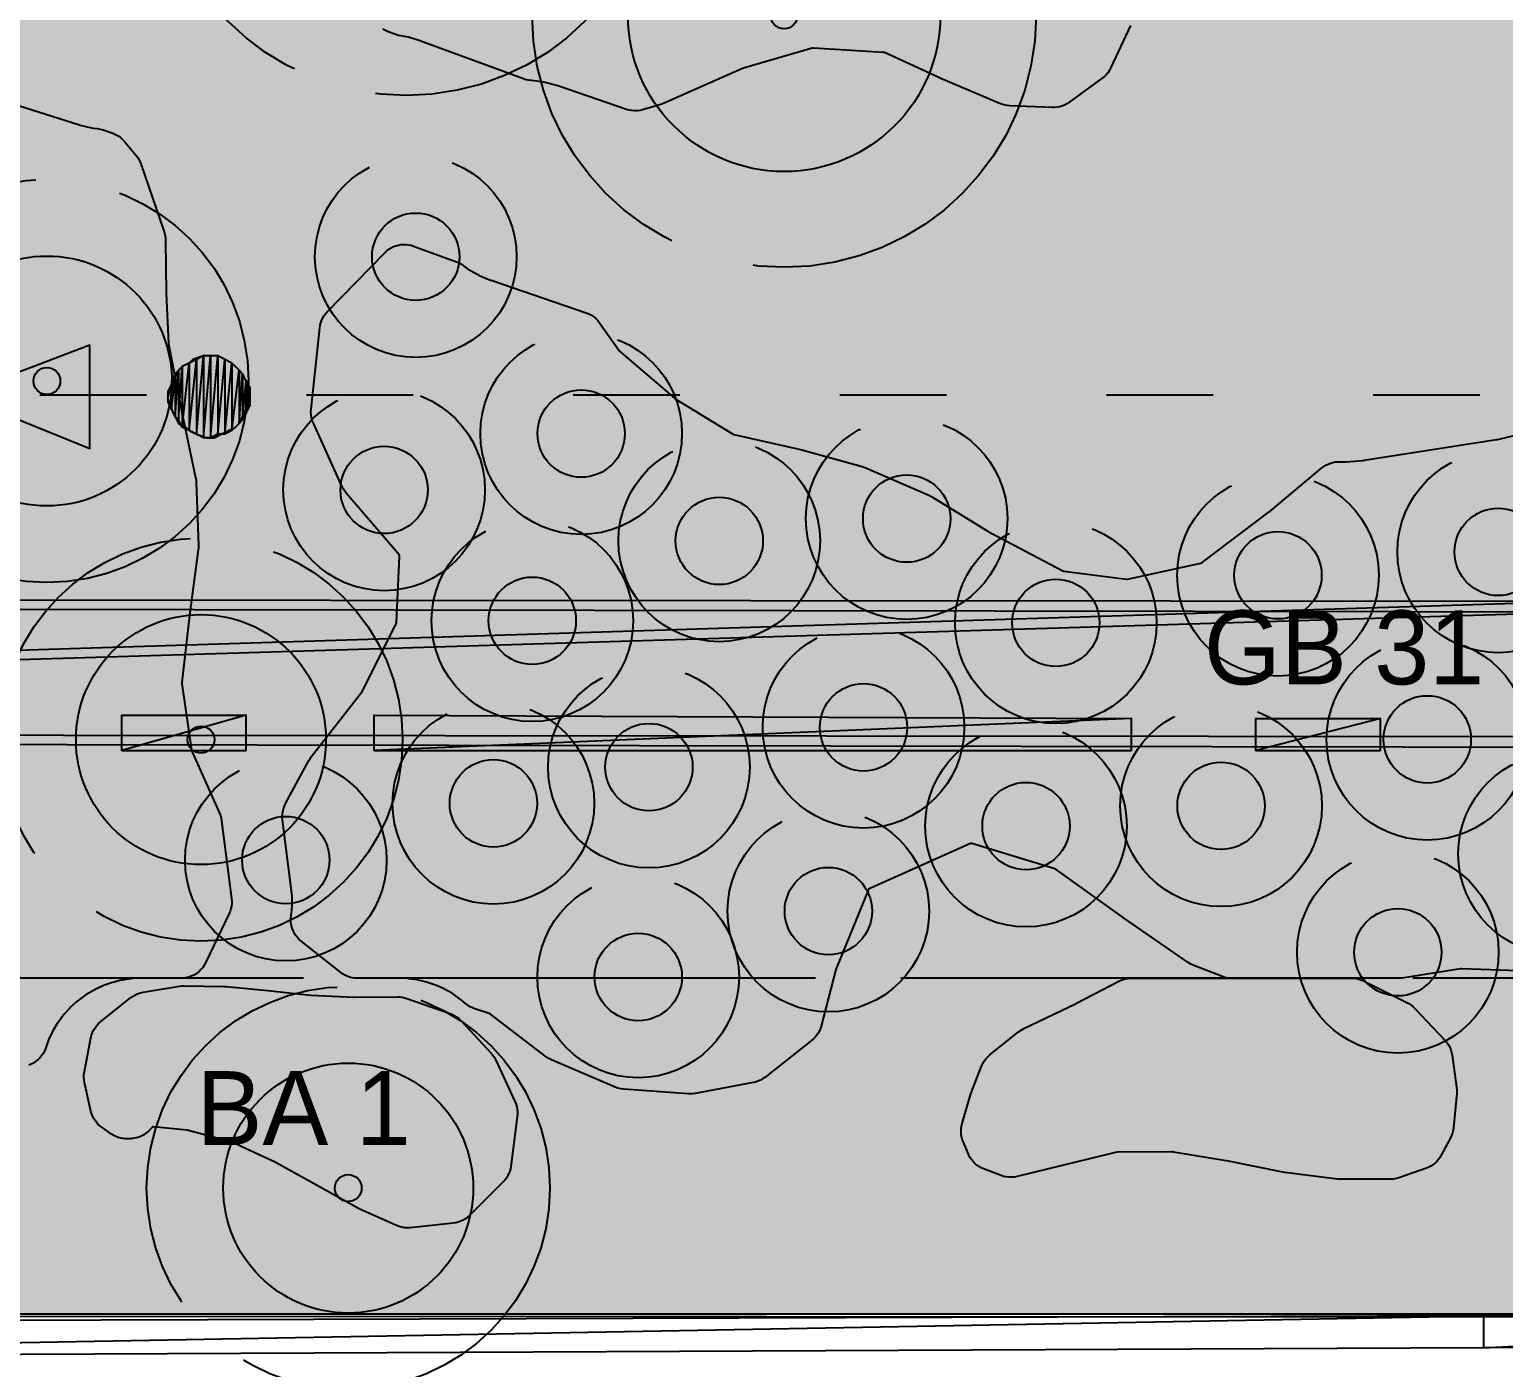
# Model space of a CAD drawing. Header units: metres. Extents: x 1 to 213, y 1 to 147.
# Drawn here: x 79.298 to 83.686, y 42.307 to 46.289 of the extents above; entities that cross this region are included whole.
import ezdxf
from ezdxf.enums import TextEntityAlignment as Align

# ---------------------------------------------------------------- set-up
doc = ezdxf.new("R2010")
doc.units = ezdxf.units.M
doc.linetypes.add('DASHED', pattern=[1.524, 1.27, -0.254])
for name, color, linetype in [('00-BASE-ARQUITECTURA', 8, 'Continuous'), ('PJ-ARBUSTOS', 82, 'Continuous'), ('PJ-COPA-ADULTA', 8, 'DASHED'), ('PJ-CUBRESUELOS', 150, 'Continuous'), ('PJ-ETIQUETAS', 7, 'Continuous'), ('PJ-GRAVILLA', 42, 'Continuous'), ('PJ-LIMITE-JARDIN', 7, 'Continuous'), ('PJ-MASAS', 92, 'Continuous'), ('PJ-MASAS-RELLENO', 92, 'Continuous'), ('PJ-RIEGO-SECTORES', 5, 'Continuous'), ('PJ-VISIBILIDAD', 1, 'DASHED')]:
    doc.layers.add(name, color=color, linetype=linetype)

# ---------------------------------------------------------------- blocks, each defined once
blk = doc.blocks.new('PJ_SC')
for radius in [0.465, 0.04]:
    blk.add_circle((0, 0), radius)
at = {"flags": 1}
for tag, p, height in [('CODIGO', (0.15, 0.15), 0.2), ('ESPECIE', (0.15, -0.1), 0.15), ('ZONA', (0.15, -0.3), 0.15)]:
    blk.add_attdef(tag, p, '', height=height, dxfattribs=at)
blk = doc.blocks.new('PJ_FL')
for radius in [0.372, 0.04]:
    blk.add_circle((0, 0), radius)
at = {"flags": 1}
for tag, p, height in [('CODIGO', (0.15, 0.15), 0.2), ('ESPECIE', (0.15, -0.1), 0.15), ('ZONA', (0.15, -0.3), 0.15)]:
    blk.add_attdef(tag, p, '', height=height, dxfattribs=at)
blk = doc.blocks.new('PJ_GB')
blk.add_circle((0, 0), 0.13)
at = {"flags": 1}
for tag, p, height in [('CODIGO', (0.15, 0.15), 0.2), ('ESPECIE', (0.15, -0.1), 0.15), ('ZONA', (0.15, -0.3), 0.15)]:
    blk.add_attdef(tag, p, '', height=height, dxfattribs=at)
blk = doc.blocks.new('PJ_BA')
for radius in [0.372, 0.04]:
    blk.add_circle((0, 0), radius)
at = {"flags": 1}
for tag, p, height in [('CODIGO', (0.15, 0.15), 0.2), ('ESPECIE', (0.15, -0.1), 0.15), ('ZONA', (0.15, -0.3), 0.15)]:
    blk.add_attdef(tag, p, '', height=height, dxfattribs=at)

msp = doc.modelspace()

# ---------------------------------------------------------------- hatches: boundary and pattern name
at = {"layer": 'PJ-GRAVILLA'}
h = msp.add_hatch(dxfattribs=at)
h.set_pattern_fill('GRAVEL', scale=0.03)
h.paths.add_polyline_path([(77.6993, 54.0632), (78.7135, 54.0191), (78.7135, 53.4899), (79.0663, 53.2253), (90.7961, 53.2253), (91.1489, 53.4899), (91.1489, 54.0191), (92.1631, 54.0632), (94.1034, 54.0632), (95.6468, 53.6663), (97.0579, 52.6962), (98.1163, 51.3291), (101.2913, 42.642), (101.0708, 42.4656), (70.5996, 42.4656), (70.5555, 42.8184), (70.8201, 43.568), (73.8187, 51.3732), (74.6125, 52.4757), (75.4503, 53.1812), (76.3764, 53.7104), (77.6993, 54.0632)])
at = {"layer": 'PJ-MASAS-RELLENO'}
for points in [[(77.2278, 48.426), (77.2286, 48.4338), (77.2301, 48.4414), (77.2324, 48.4488), (77.2354, 48.456), (77.2391, 48.4629), (77.2434, 48.4693), (77.3458, 48.6074), (77.3495, 48.6121), (77.3536, 48.6165), (77.4918, 48.7538), (77.4945, 48.7567), (77.6207, 48.9099), (77.6221, 48.9119), (77.6233, 48.914), (77.7129, 49.1015), (77.7136, 49.103), (77.7141, 49.1047), (77.7749, 49.3199), (77.7758, 49.323), (77.8405, 49.5212), (77.8434, 49.529), (77.8472, 49.5364), (77.8517, 49.5433), (77.9529, 49.6832), (77.9575, 49.689), (77.9626, 49.6943), (77.9682, 49.6992), (77.9742, 49.7035), (77.9806, 49.7072), (78.1447, 49.7932), (78.1515, 49.7963), (78.1585, 49.7988), (78.1657, 49.8007), (78.3982, 49.8484), (78.4008, 49.8489), (78.6492, 49.8916), (78.6544, 49.8929), (78.8446, 49.9526), (78.8461, 49.9531), (78.8475, 49.9537), (78.9453, 50.0018), (78.9476, 50.003), (79.0494, 50.0615), (79.0568, 50.0652), (79.0645, 50.0682), (79.0725, 50.0703), (79.0807, 50.0716), (79.2469, 50.0894), (79.256, 50.0898), (79.265, 50.0892), (79.4519, 50.0667), (79.4598, 50.0654), (79.4675, 50.0632), (79.6507, 50.0025), (79.654, 50.0014), (79.8405, 49.9303), (79.844, 49.9292), (80.008, 49.8833), (80.0164, 49.8804), (80.2055, 49.8039), (80.2071, 49.8034), (80.2087, 49.803), (80.3514, 49.7715), (80.3595, 49.7693), (80.3672, 49.7662), (80.3746, 49.7624), (80.3815, 49.7579), (80.3879, 49.7526), (80.4123, 49.7305), (80.4138, 49.7292), (80.4351, 49.7118), (80.4366, 49.7106), (80.4705, 49.6855), (80.4721, 49.6843), (80.4949, 49.6691), (80.4966, 49.668), (80.5328, 49.6463), (80.5345, 49.6454), (80.5587, 49.6324), (80.5605, 49.6315), (80.5986, 49.6135), (80.6004, 49.6127), (80.6258, 49.6022), (80.6276, 49.6015), (80.6674, 49.5872), (80.6692, 49.5866), (80.6955, 49.5787), (80.6974, 49.5781), (80.7384, 49.5679), (80.7403, 49.5674), (80.7672, 49.5621), (80.7692, 49.5617), (80.8109, 49.5556), (80.8129, 49.5553), (80.8402, 49.5526), (80.8422, 49.5525), (80.8843, 49.5504), (80.8863, 49.5504), (80.9137, 49.5504), (80.9157, 49.5504), (80.9578, 49.5525), (80.9598, 49.5526), (80.9871, 49.5553), (80.9891, 49.5556), (81.0165, 49.5596), (81.0244, 49.5604), (81.0324, 49.5604), (81.0403, 49.5596), (81.0482, 49.558), (81.0558, 49.5556), (81.0631, 49.5525), (81.0701, 49.5487), (81.0912, 49.5357), (81.0977, 49.5313), (81.1038, 49.5262), (81.1093, 49.5205), (81.1143, 49.5143), (81.2424, 49.3366), (81.2472, 49.3291), (81.2511, 49.3212), (81.2541, 49.3128), (81.3012, 49.1559), (81.3023, 49.1528), (81.3696, 48.9818), (81.3705, 48.9798), (81.3716, 48.9779), (81.4859, 48.8105), (81.5994, 48.6472), (81.6032, 48.6413), (81.6064, 48.6351), (81.6493, 48.542), (81.6523, 48.5346), (81.6545, 48.527), (81.656, 48.5191), (81.6566, 48.5111), (81.6565, 48.5032), (81.6461, 48.3467), (81.646, 48.3457), (81.6457, 48.3379), (81.6456, 48.3369), (81.6455, 48.3306), (81.6455, 48.3286), (81.646, 48.313), (81.6461, 48.3111), (81.6466, 48.3052), (81.6468, 48.3033), (81.6488, 48.2878), (81.6491, 48.2859), (81.6501, 48.2801), (81.6505, 48.2782), (81.654, 48.263), (81.6545, 48.2611), (81.6562, 48.255), (81.6565, 48.254), (81.6588, 48.2466), (81.6591, 48.2456), (81.7124, 48.0869), (81.7127, 48.086), (81.7152, 48.079), (81.7156, 48.0781), (81.7178, 48.0725), (81.7185, 48.0707), (81.7245, 48.0571), (81.7253, 48.0554), (81.7278, 48.0504), (81.7287, 48.0487), (81.736, 48.0357), (81.737, 48.0341), (81.7399, 48.0293), (81.741, 48.0278), (81.7495, 48.0155), (81.7505, 48.014), (81.7539, 48.0095), (81.7551, 48.008), (81.7647, 47.9966), (81.7659, 47.9952), (81.77, 47.9907), (81.7707, 47.99), (81.7759, 47.9847), (81.7765, 47.984), (81.9088, 47.8531), (81.9096, 47.8524), (81.9162, 47.8463), (81.917, 47.8455), (81.9224, 47.8407), (81.9241, 47.8393), (81.9381, 47.8282), (81.9399, 47.8269), (81.9459, 47.8227), (81.9468, 47.8221), (81.9542, 47.8172), (81.9552, 47.8166), (82.1488, 47.6961), (82.1507, 47.6949), (82.3224, 47.5813), (82.3289, 47.5765), (82.3349, 47.571), (82.4618, 47.4437), (82.4637, 47.4419), (82.4654, 47.4403), (82.4672, 47.4385), (82.574, 47.3373), (82.5747, 47.3368), (82.5798, 47.3321), (82.5804, 47.3316), (82.5846, 47.3279), (82.5859, 47.3268), (82.5967, 47.3183), (82.5981, 47.3172), (82.6022, 47.3142), (82.6036, 47.3132), (82.6151, 47.3056), (82.6165, 47.3047), (82.6213, 47.3018), (82.6221, 47.3014), (82.628, 47.2979), (82.6281, 47.2979), (82.6346, 47.2938), (82.6406, 47.2892), (82.6462, 47.284), (82.6513, 47.2782), (82.6558, 47.2721), (82.6597, 47.2655), (82.6629, 47.2586), (82.6655, 47.2514), (82.6674, 47.2439), (82.6867, 47.1481), (82.6879, 47.1404), (82.6883, 47.1325), (82.6879, 47.1247), (82.6669, 46.9033), (82.6667, 46.9011), (82.6378, 46.6647), (82.6378, 46.6646), (82.6141, 46.4726), (82.6128, 46.4652), (82.5803, 46.3173), (82.578, 46.3089), (82.5748, 46.3008), (82.5167, 46.1758), (82.5129, 46.1686), (82.5085, 46.1618), (82.5033, 46.1555), (82.4975, 46.1498), (82.4912, 46.1447), (82.3915, 46.0723), (82.3852, 46.0681), (82.3784, 46.0645), (82.3713, 46.0616), (82.364, 46.0594), (82.3565, 46.0579), (82.3489, 46.0571), (82.3413, 46.0571), (82.2165, 46.0622), (82.2093, 46.0628), (82.2022, 46.064), (82.1952, 46.0659), (82.1884, 46.0685), (82.0061, 46.1458), (82.0042, 46.1467), (81.8427, 46.2204), (81.841, 46.221), (81.8392, 46.2212), (81.6322, 46.2339), (81.6299, 46.2339), (81.6277, 46.2334), (81.4232, 46.1743), (81.4181, 46.1724), (81.1873, 46.0701), (81.1772, 46.0664), (81.1228, 46.0506), (81.1149, 46.0487), (81.1068, 46.0476), (81.0986, 46.0474), (81.0905, 46.048), (81.0824, 46.0494), (81.0746, 46.0517), (80.8703, 46.1215), (80.8678, 46.1223), (80.833, 46.1317), (80.8279, 46.1327), (80.7934, 46.1373), (80.7905, 46.1375), (80.783, 46.1384), (80.7755, 46.14), (80.7683, 46.1423), (80.4601, 46.2559), (80.4576, 46.2567), (80.425, 46.2664), (80.4199, 46.2675), (80.4035, 46.2701), (80.3957, 46.2717), (80.3881, 46.2742), (80.3656, 46.2825), (80.3575, 46.2861), (80.3499, 46.2904), (80.3429, 46.2956), (80.3364, 46.3015), (80.2248, 46.4155), (80.2236, 46.4166), (80.2224, 46.4176), (80.0551, 46.5405), (80.0537, 46.5414), (80.0522, 46.5421), (79.8659, 46.6158), (79.8646, 46.6163), (79.677, 46.6831), (79.672, 46.6851), (79.4984, 46.7604), (79.4913, 46.7639), (79.4846, 46.7681), (79.4783, 46.7729), (79.3248, 46.904), (79.3243, 46.9044), (79.1441, 47.0538), (79.1433, 47.0544), (78.9982, 47.1689), (78.9966, 47.17), (78.9948, 47.1704), (78.7524, 47.2155), (78.7504, 47.2158), (78.7484, 47.2152), (78.5565, 47.1487), (78.5533, 47.1474), (78.312, 47.04), (78.3108, 47.0395), (78.1735, 46.9731), (78.1655, 46.9698), (78.1572, 46.9673), (78.1487, 46.9657), (78.1401, 46.9651), (78.1315, 46.9654), (78.0839, 46.9697), (78.0768, 46.9707), (78.0698, 46.9723), (78.063, 46.9745), (78.0564, 46.9773), (78.0521, 46.9793), (78.0473, 46.9813), (78.005, 46.9952), (77.9999, 46.9965), (77.9562, 47.0047), (77.951, 47.0054), (77.9052, 47.0079), (77.9026, 47.008), (77.6396, 47.0053), (77.6319, 47.0056), (77.6243, 47.0067), (77.6168, 47.0084), (77.6146, 47.009), (77.5686, 47.019), (77.5634, 47.0198), (77.5138, 47.0239), (77.5138, 47.0239), (77.5097, 47.0242), (77.5017, 47.0256), (77.4938, 47.0278), (77.4861, 47.0308), (77.4789, 47.0346), (77.4605, 47.0453), (77.4532, 47.0502), (77.4465, 47.0558), (77.4404, 47.0621), (77.4351, 47.069), (77.3073, 47.2545), (77.3035, 47.2606), (77.3002, 47.267), (77.2976, 47.2737), (77.2284, 47.4727), (77.2269, 47.4777), (77.1734, 47.671), (77.173, 47.6724), (77.1328, 47.8288), (77.1313, 47.8361), (77.1305, 47.8436), (77.1304, 47.8511), (77.1309, 47.8586), (77.1322, 47.866), (77.1342, 47.8732), (77.1368, 47.8802), (77.1401, 47.887), (77.144, 47.8934), (77.1485, 47.8994), (77.3177, 48.1058), (77.3188, 48.1073), (77.3178, 48.109), (77.2335, 48.2346), (77.2297, 48.2409), (77.2264, 48.2476), (77.2238, 48.2545), (77.2219, 48.2616), (77.2206, 48.2688), (77.22, 48.2762), (77.22, 48.2836), (77.2278, 48.426)], [(75.6671, 45.5169), (75.6691, 45.5256), (75.6721, 45.534), (75.676, 45.5419), (75.7433, 45.6626), (75.7477, 45.6696), (75.7529, 45.6762), (75.7586, 45.6821), (75.765, 45.6875), (75.7719, 45.6921), (75.7792, 45.6961), (76.0059, 45.8024), (76.0122, 45.805), (76.0186, 45.807), (76.0252, 45.8086), (76.0319, 45.8098), (76.037, 45.8111), (76.0848, 45.8267), (76.0873, 45.8276), (76.4243, 45.9625), (76.435, 45.9659), (76.4442, 45.9682), (76.4517, 45.9696), (76.4593, 45.9704), (76.4669, 45.9704), (76.4745, 45.9697), (76.482, 45.9682), (76.4893, 45.9661), (76.6264, 45.9188), (76.6273, 45.9185), (76.8627, 45.8341), (76.8641, 45.8337), (76.8656, 45.8334), (77.0651, 45.7943), (77.0671, 45.794), (77.069, 45.7943), (77.2655, 45.8354), (77.2674, 45.8359), (77.2691, 45.8367), (77.432, 45.9258), (77.4347, 45.9272), (77.6198, 46.0196), (77.6278, 46.023), (77.636, 46.0256), (77.8074, 46.0688), (77.816, 46.0705), (77.8248, 46.0712), (78.0086, 46.0761), (78.015, 46.0761), (78.0214, 46.0755), (78.2093, 46.0503), (78.2114, 46.0502), (78.2136, 46.0502), (78.41, 46.0659), (78.4115, 46.0661), (78.413, 46.0664), (78.62, 46.1151), (78.6253, 46.1168), (78.7658, 46.1711), (78.7736, 46.1737), (78.7817, 46.1754), (78.7899, 46.1763), (78.7982, 46.1764), (78.8064, 46.1756), (78.8145, 46.174), (79.0475, 46.1142), (79.05, 46.1136), (79.0859, 46.1069), (79.0911, 46.1062), (79.1256, 46.1043), (79.1323, 46.1037), (79.1389, 46.1025), (79.1454, 46.1007), (79.4464, 46.0057), (79.4489, 46.005), (79.4822, 45.9968), (79.4873, 45.9959), (79.4994, 45.9945), (79.5086, 45.993), (79.5175, 45.9904), (79.546, 45.9803), (79.5539, 45.977), (79.5614, 45.9728), (79.5685, 45.9679), (79.5749, 45.9623), (79.5808, 45.956), (79.615, 45.9147), (79.6194, 45.9089), (79.6232, 45.9028), (79.6264, 45.8963), (79.6291, 45.8896), (79.6987, 45.687), (79.7011, 45.6787), (79.7025, 45.6703), (79.7031, 45.6617), (79.7045, 45.5051), (79.7045, 45.5035), (79.7119, 45.3543), (79.7126, 45.3486), (79.7515, 45.1503), (79.7516, 45.1498), (79.7925, 44.9554), (79.7936, 44.9487), (79.7941, 44.9418), (79.8009, 44.754), (79.8009, 44.7472), (79.8003, 44.7405), (79.7743, 44.546), (79.7742, 44.5451), (79.7516, 44.3456), (79.7515, 44.3439), (79.7517, 44.3422), (79.7797, 44.1444), (79.7801, 44.1425), (79.7807, 44.1408), (79.8635, 43.9572), (79.8664, 43.9498), (79.8685, 43.9422), (79.8699, 43.9344), (79.8993, 43.7028), (79.8999, 43.6952), (79.8998, 43.6876), (79.899, 43.68), (79.8974, 43.6726), (79.8951, 43.6653), (79.8922, 43.6583), (79.8221, 43.5112), (79.8182, 43.504), (79.8136, 43.4972), (79.8084, 43.491), (79.8025, 43.4853), (79.796, 43.4802), (79.7891, 43.4759), (79.7818, 43.4722), (79.7741, 43.4693), (79.7662, 43.4673), (79.7581, 43.466), (79.7499, 43.4656), (79.6321, 43.4656), (79.6301, 43.4656), (79.6037, 43.4643), (79.5998, 43.4639), (79.5745, 43.4601), (79.5707, 43.4594), (79.5459, 43.4532), (79.5422, 43.452), (79.5182, 43.4434), (79.5145, 43.4419), (79.4915, 43.431), (79.488, 43.4292), (79.4661, 43.4161), (79.4629, 43.4139), (79.4424, 43.3987), (79.4393, 43.3962), (79.4204, 43.3791), (79.4177, 43.3763), (79.4005, 43.3574), (79.398, 43.3543), (79.3828, 43.3339), (79.3807, 43.3306), (79.3675, 43.3087), (79.3657, 43.3052), (79.3548, 43.2822), (79.3533, 43.2786), (79.3451, 43.2557), (79.3421, 43.2484), (79.3383, 43.2414), (79.3339, 43.2348), (79.3289, 43.2287), (79.3233, 43.2232), (79.3171, 43.2182), (79.3105, 43.2138), (79.3035, 43.2101), (79.2961, 43.2071), (79.2514, 43.1916), (79.244, 43.1893), (79.2363, 43.1879), (79.2285, 43.1872), (79.2207, 43.1872), (79.2129, 43.188), (78.99, 43.2224), (78.9817, 43.2241), (78.9737, 43.2267), (78.7835, 43.2993), (78.7818, 43.2998), (78.78, 43.3001), (78.5823, 43.3187), (78.5803, 43.3188), (78.5783, 43.3187), (78.3948, 43.2996), (78.385, 43.2992), (78.3753, 43.2999), (78.2472, 43.3181), (78.2399, 43.3195), (78.2327, 43.3216), (78.2257, 43.3243), (78.219, 43.3277), (78.2127, 43.3317), (78.2068, 43.3362), (78.2013, 43.3413), (78.111, 43.4335), (78.1058, 43.4393), (78.1012, 43.4457), (77.9659, 43.6523), (77.9647, 43.654), (77.9629, 43.655), (77.7099, 43.7837), (77.7082, 43.7845), (77.7064, 43.7844), (77.4969, 43.7667), (77.495, 43.7665), (77.4933, 43.7657), (77.2851, 43.6623), (77.2833, 43.6613), (77.2821, 43.6597), (77.1483, 43.4623), (77.1473, 43.4606), (77.147, 43.4587), (77.1445, 43.4361), (77.1433, 43.4287), (77.1415, 43.4214), (77.1389, 43.4144), (77.1357, 43.4076), (77.1319, 43.4011), (77.1275, 43.395), (77.1226, 43.3894), (77.1192, 43.3862), (77.1192, 43.3861), (77.1151, 43.3822), (77.098, 43.3645), (77.0955, 43.3617), (77.0802, 43.3424), (77.078, 43.3393), (77.0646, 43.3187), (77.0627, 43.3154), (77.0513, 43.2936), (77.0497, 43.2902), (77.0404, 43.2674), (77.0391, 43.2639), (77.0318, 43.2394), (77.0313, 43.2376), (77.0212, 43.1974), (77.0202, 43.1937), (77.017, 43.1833), (77.0158, 43.1796), (77.0011, 43.1387), (76.998, 43.1311), (76.9941, 43.1239), (76.9895, 43.1172), (76.9842, 43.1109), (76.9783, 43.1052), (76.9719, 43.1002), (76.965, 43.0958), (76.9576, 43.0922), (76.95, 43.0893), (76.9421, 43.0873), (76.934, 43.086), (76.9258, 43.0856), (76.3815, 43.0856), (76.3734, 43.086), (76.3654, 43.0872), (76.3575, 43.0893), (76.3499, 43.0921), (76.3426, 43.0957), (76.3358, 43.1), (76.2041, 43.1918), (76.1979, 43.1966), (76.1922, 43.2021), (76.187, 43.208), (76.0681, 43.3595), (76.0642, 43.3649), (76.0607, 43.3706), (75.9795, 43.52), (75.9757, 43.5278), (75.9729, 43.536), (75.9225, 43.7108), (75.9201, 43.7222), (75.8951, 43.9075), (75.8944, 43.9163), (75.8947, 43.9252), (75.9118, 44.1192), (75.9135, 44.1297), (75.96, 44.3364), (75.9606, 44.3398), (75.9883, 44.5463), (75.9884, 44.548), (75.9881, 44.5497), (75.9455, 44.7429), (75.945, 44.7449), (75.9438, 44.7466), (75.8133, 44.9244), (75.8124, 44.9256), (75.8113, 44.9268), (75.6599, 45.0767), (75.6548, 45.0822), (75.6503, 45.0882), (75.6463, 45.0945), (75.643, 45.1012), (75.6403, 45.1082), (75.6382, 45.1154), (75.6369, 45.1228), (75.6362, 45.1303), (75.6296, 45.2947), (75.6297, 45.3033), (75.6307, 45.3119), (75.6671, 45.5169)], [(80.051, 43.9371), (80.0504, 43.9454), (80.0507, 43.9537), (80.0518, 43.962), (80.0537, 43.97), (80.0565, 43.9779), (80.0601, 43.9854), (80.1297, 44.1133), (80.1329, 44.1188), (80.1367, 44.124), (80.2877, 44.3193), (80.2888, 44.3209), (80.2897, 44.3225), (80.3896, 44.5206), (80.3905, 44.5225), (80.3907, 44.5246), (80.3992, 44.7219), (80.3992, 44.7237), (80.3981, 44.7252), (80.2409, 44.9091), (80.2363, 44.915), (80.2322, 44.9213), (80.2288, 44.928), (80.1429, 45.1176), (80.1398, 45.1255), (80.1376, 45.1337), (80.1362, 45.1421), (80.1358, 45.1505), (80.1362, 45.159), (80.1618, 45.4015), (80.163, 45.4091), (80.1648, 45.4164), (80.1674, 45.4236), (80.1706, 45.4305), (80.1745, 45.4371), (80.179, 45.4433), (80.1841, 45.449), (80.3563, 45.6256), (80.3619, 45.6308), (80.368, 45.6355), (80.3745, 45.6395), (80.3814, 45.643), (80.3885, 45.6457), (80.3959, 45.6477), (80.4035, 45.6491), (80.4111, 45.6497), (80.4188, 45.6495), (80.4264, 45.6487), (80.4339, 45.6471), (80.4412, 45.6448), (80.5691, 45.5977), (80.5765, 45.5945), (80.5836, 45.5906), (80.5902, 45.586), (80.5976, 45.5803), (80.6019, 45.5774), (80.632, 45.5599), (80.6367, 45.5576), (80.67, 45.5437), (80.6724, 45.5428), (80.9553, 45.4461), (80.9631, 45.4429), (80.9705, 45.439), (80.9775, 45.4343), (80.984, 45.4289), (80.9898, 45.4228), (80.995, 45.4162), (81.052, 45.3345), (81.053, 45.3332), (81.0542, 45.332), (81.2174, 45.1916), (81.2187, 45.1906), (81.22, 45.1897), (81.3907, 45.0856), (81.3926, 45.0845), (81.3947, 45.084), (81.5929, 45.0393), (81.5967, 45.0383), (81.7767, 44.9882), (81.787, 44.9846), (81.9754, 44.903), (81.9856, 44.8977), (82.1489, 44.797), (82.1512, 44.7956), (82.3735, 44.6784), (82.3751, 44.6776), (82.3769, 44.6773), (82.5632, 44.6532), (82.5649, 44.653), (82.5665, 44.6533), (82.7844, 44.7009), (82.7865, 44.7014), (82.7882, 44.7026), (82.9884, 44.8535), (82.99, 44.8547), (83.1449, 44.9842), (83.1507, 44.9886), (83.157, 44.9925), (83.1636, 44.9958), (83.1704, 44.9985), (83.1775, 45.0006), (83.1848, 45.002), (83.1921, 45.0027), (83.1995, 45.0027), (83.2124, 45.0022), (83.2176, 45.0023), (83.2682, 45.0069), (83.2708, 45.0072), (83.6649, 45.0688), (83.6674, 45.0693), (83.717, 45.0804), (83.722, 45.0819), (83.7347, 45.0866), (83.7423, 45.0889), (83.8897, 45.127), (83.8981, 45.1287), (83.9066, 45.1295), (83.9151, 45.1293), (83.9236, 45.1283), (83.952, 45.1233), (83.9566, 45.1228), (84.1587, 45.111), (84.1604, 45.111), (84.1622, 45.1115), (84.3524, 45.1701), (84.3556, 45.1713), (84.5389, 45.2455), (84.5404, 45.2461), (84.7098, 45.3234), (84.717, 45.3263), (84.7243, 45.3284), (84.7318, 45.3298), (84.9185, 45.3563), (84.928, 45.357), (84.9375, 45.3567), (85.1143, 45.3395), (85.1221, 45.3383), (85.1298, 45.3364), (85.1372, 45.3338), (85.1443, 45.3304), (85.1511, 45.3263), (85.2543, 45.2572), (85.2587, 45.2541), (85.3278, 45.2008), (85.3294, 45.1997), (85.3313, 45.1993), (85.4326, 45.1834), (85.4397, 45.1819), (85.4467, 45.1798), (85.4534, 45.1771), (85.6206, 45.101), (85.6292, 45.0964), (85.6372, 45.0909), (85.6598, 45.073), (85.6651, 45.0684), (85.6699, 45.0634), (85.6743, 45.058), (85.6783, 45.0522), (85.6829, 45.0447), (85.6833, 45.044), (85.6873, 45.0379), (85.6878, 45.0371), (85.6911, 45.0323), (85.6921, 45.0308), (85.7007, 45.0193), (85.7019, 45.0179), (85.7053, 45.0137), (85.7065, 45.0123), (85.7161, 45.0016), (85.7173, 45.0003), (85.7215, 44.9961), (85.7221, 44.9955), (85.7273, 44.9904), (85.7279, 44.9898), (85.8939, 44.8357), (85.8943, 44.8353), (85.8979, 44.8321), (85.8984, 44.8317), (85.9015, 44.8289), (85.902, 44.8286), (85.9056, 44.8255), (85.9061, 44.8251), (85.9764, 44.7673), (85.9823, 44.7619), (85.9876, 44.756), (85.9923, 44.7496), (85.9963, 44.7427), (85.9997, 44.7355), (86.0574, 44.5932), (86.0597, 44.5867), (86.0615, 44.58), (86.0626, 44.5732), (86.0632, 44.5663), (86.0707, 44.3795), (86.0706, 44.371), (86.0571, 44.1673), (86.0571, 44.1626), (86.068, 43.9568), (86.0681, 43.9542), (86.0726, 43.739), (86.0725, 43.7319), (86.0717, 43.7249), (86.0703, 43.7179), (86.0682, 43.7111), (86.0011, 43.5176), (85.9984, 43.5109), (85.9952, 43.5045), (85.9914, 43.4985), (85.9871, 43.4928), (85.9823, 43.4875), (85.8616, 43.3656), (85.8562, 43.3606), (85.8503, 43.3561), (85.844, 43.3522), (85.8373, 43.3488), (85.6699, 43.2743), (85.6625, 43.2714), (85.6548, 43.2693), (85.647, 43.2679), (85.639, 43.2674), (85.6311, 43.2676), (85.6232, 43.2686), (85.6154, 43.2704), (85.4511, 43.3174), (85.444, 43.3197), (85.4372, 43.3228), (85.4307, 43.3264), (85.2482, 43.4403), (85.2469, 43.4411), (85.2455, 43.4418), (85.1059, 43.5013), (85.1041, 43.502), (85.1022, 43.5019), (85.0099, 43.4951), (84.9989, 43.4951), (84.8226, 43.5064), (84.8185, 43.5068), (84.5588, 43.5368), (84.557, 43.5369), (84.5553, 43.5364), (84.3704, 43.4709), (84.3646, 43.4691), (84.3587, 43.4677), (84.3549, 43.467), (84.3474, 43.466), (84.3399, 43.4656), (83.889, 43.4656), (83.8821, 43.4659), (83.8752, 43.4668), (83.7638, 43.4863), (83.7582, 43.4869), (83.5617, 43.4933), (83.5598, 43.4932), (83.5579, 43.493), (83.3897, 43.4666), (83.3835, 43.4658), (83.3772, 43.4656), (82.8747, 43.4656), (82.8673, 43.4659), (82.8599, 43.467), (82.8527, 43.4687), (82.8456, 43.4711), (82.7636, 43.5031), (82.7552, 43.507), (82.7472, 43.5118), (82.5543, 43.6453), (82.5531, 43.6461), (82.3543, 43.7891), (82.3524, 43.7903), (82.3504, 43.7911), (82.1025, 43.8664), (82.1005, 43.8669), (82.0986, 43.8662), (81.7975, 43.7318), (81.7958, 43.7309), (81.795, 43.7292), (81.6999, 43.4965), (81.6982, 43.4915), (81.6542, 43.3226), (81.652, 43.3155), (81.6491, 43.3086), (81.6457, 43.302), (81.6416, 43.2958), (81.6369, 43.29), (81.6318, 43.2846), (81.6261, 43.2798), (81.4863, 43.1703), (81.48, 43.1659), (81.4734, 43.1621), (81.4664, 43.1589), (81.4591, 43.1564), (81.4517, 43.1547), (81.2794, 43.1224), (81.2726, 43.1215), (81.2658, 43.1211), (81.2589, 43.1213), (81.0667, 43.1352), (81.0579, 43.1363), (81.0493, 43.1384), (81.041, 43.1414), (80.8534, 43.2217), (80.8474, 43.2246), (80.8417, 43.2279), (80.8362, 43.2317), (80.6704, 43.3585), (80.6685, 43.3598), (80.6664, 43.3606), (80.6238, 43.3743), (80.6164, 43.3771), (80.6094, 43.3807), (80.6027, 43.3849), (80.5964, 43.3897), (80.5829, 43.4012), (80.58, 43.4035), (80.5599, 43.4177), (80.5567, 43.4197), (80.5354, 43.4319), (80.5321, 43.4336), (80.5097, 43.4437), (80.5062, 43.4451), (80.483, 43.453), (80.4794, 43.4541), (80.4555, 43.4598), (80.4518, 43.4605), (80.4275, 43.464), (80.4238, 43.4644), (80.3983, 43.4656), (80.3964, 43.4656), (80.2734, 43.4656), (80.2658, 43.466), (80.2582, 43.4671), (80.2507, 43.4689), (80.2434, 43.4714), (80.2365, 43.4747), (80.2298, 43.4785), (80.2236, 43.483), (80.1057, 43.5769), (80.1, 43.582), (80.0947, 43.5876), (80.09, 43.5937), (80.0859, 43.6002), (80.0825, 43.6071), (80.0797, 43.6142), (80.0776, 43.6216), (80.0762, 43.6292), (80.0756, 43.6369), (80.0757, 43.6445), (80.0766, 43.6522), (80.0777, 43.659), (80.0779, 43.6609), (80.0786, 43.6666), (80.0788, 43.6685), (80.0797, 43.6837), (80.0798, 43.6856), (80.0799, 43.6913), (80.0799, 43.6932), (80.0794, 43.7084), (80.0793, 43.7103), (80.0788, 43.7164), (80.0787, 43.7174), (80.0779, 43.725), (80.0778, 43.7259), (80.051, 43.9371)], [(79.599, 42.9878), (79.5916, 42.9871), (79.5841, 42.9871), (79.5767, 42.9879), (79.5693, 42.9893), (79.5621, 42.9914), (79.5552, 42.9941), (79.5485, 42.9975), (79.5422, 43.0015), (79.5131, 43.0219), (79.5072, 43.0264), (79.5018, 43.0314), (79.4969, 43.0369), (79.4925, 43.0429), (79.4887, 43.0492), (79.4855, 43.0558), (79.4829, 43.0627), (79.4809, 43.0698), (79.4618, 43.1547), (79.4604, 43.1628), (79.4598, 43.171), (79.4601, 43.1792), (79.4613, 43.1874), (79.4807, 43.2883), (79.4827, 43.2962), (79.4854, 43.3039), (79.4889, 43.3112), (79.4931, 43.3181), (79.4979, 43.3246), (79.5035, 43.3305), (79.5095, 43.3359), (79.5999, 43.4076), (79.6065, 43.4123), (79.6136, 43.4163), (79.621, 43.4196), (79.6288, 43.4221), (79.6367, 43.4239), (79.7447, 43.4415), (79.7516, 43.4423), (79.7586, 43.4426), (79.8761, 43.4412), (79.8829, 43.4408), (80.007, 43.4288), (80.0078, 43.4287), (80.1342, 43.4152), (80.1364, 43.415), (80.262, 43.4087), (80.2644, 43.4087), (80.3936, 43.4099), (80.4005, 43.4097), (80.4073, 43.4089), (80.4141, 43.4074), (80.4207, 43.4054), (80.5503, 43.3602), (80.5575, 43.3572), (80.5644, 43.3536), (80.5709, 43.3493), (80.577, 43.3444), (80.5826, 43.339), (80.6719, 43.2424), (80.6773, 43.236), (80.682, 43.229), (80.6859, 43.2215), (80.7433, 43.0967), (80.7461, 43.0898), (80.7483, 43.0826), (80.7498, 43.0752), (80.7505, 43.0678), (80.7506, 43.0603), (80.75, 43.0528), (80.7306, 42.9054), (80.7293, 42.898), (80.7273, 42.8908), (80.7246, 42.8838), (80.7212, 42.877), (80.7173, 42.8706), (80.7128, 42.8647), (80.7077, 42.8591), (80.6073, 42.7591), (80.6015, 42.7539), (80.5953, 42.7492), (80.5886, 42.7453), (80.5816, 42.7419), (80.5744, 42.7393), (80.5669, 42.7374), (80.5592, 42.7362), (80.431, 42.7227), (80.4227, 42.7222), (80.4143, 42.7227), (80.406, 42.724), (80.3979, 42.7261), (80.3901, 42.7291), (80.2833, 42.7767), (80.2769, 42.7799), (80.1521, 42.8494), (80.0256, 42.9199), (80.0227, 42.9214), (79.8978, 42.9782), (79.8963, 42.9788), (79.8947, 42.9793), (79.77, 43.0126), (79.7684, 43.013), (79.7667, 43.0132), (79.666, 43.0227), (79.664, 43.0228), (79.6626, 43.0214), (79.6564, 43.0146), (79.6508, 43.0089), (79.6446, 43.0039), (79.638, 42.9995), (79.6309, 42.9958), (79.6235, 42.9928), (79.6159, 42.9905), (79.6081, 42.989), (79.599, 42.9878)], [(82.077, 42.979), (82.0743, 42.9863), (82.0723, 42.9939), (82.0711, 43.0016), (82.0707, 43.0094), (82.071, 43.0173), (82.0721, 43.025), (82.0739, 43.0326), (82.0991, 43.1182), (82.1013, 43.1245), (82.132, 43.2038), (82.1354, 43.2114), (82.1397, 43.2187), (82.1446, 43.2255), (82.1503, 43.2317), (82.1566, 43.2373), (82.2421, 43.3057), (82.2495, 43.3109), (82.2575, 43.3153), (82.4136, 43.3902), (82.4148, 43.3908), (82.5409, 43.4565), (82.5479, 43.4598), (82.5551, 43.4623), (82.5626, 43.4641), (82.5702, 43.4652), (82.5779, 43.4656), (83.2334, 43.4656), (83.2408, 43.4653), (83.2481, 43.4643), (83.2552, 43.4626), (83.2622, 43.4602), (83.269, 43.4573), (83.3977, 43.3935), (83.4039, 43.3901), (83.4097, 43.3861), (83.4152, 43.3817), (83.4203, 43.3768), (83.5114, 43.2804), (83.5168, 43.2742), (83.5215, 43.2673), (83.5254, 43.2601), (83.5286, 43.2524), (83.531, 43.2445), (83.5325, 43.2364), (83.5456, 43.1415), (83.5464, 43.1324), (83.5461, 43.1233), (83.5367, 43.0205), (83.5356, 43.0127), (83.5337, 43.005), (83.5311, 42.9975), (83.5277, 42.9903), (83.5002, 42.9383), (83.4964, 42.9319), (83.492, 42.9259), (83.4871, 42.9202), (83.4816, 42.9151), (83.4757, 42.9105), (83.4694, 42.9065), (83.4628, 42.903), (83.4559, 42.9002), (83.3742, 42.8717), (83.3656, 42.8693), (83.3568, 42.8678), (83.3479, 42.8673), (83.2014, 42.8672), (83.1914, 42.8678), (83.0344, 42.8874), (83.0284, 42.8884), (82.8671, 42.921), (82.8657, 42.9213), (82.703, 42.948), (82.7014, 42.9482), (82.6997, 42.9483), (82.5387, 42.9481), (82.5364, 42.948), (82.5341, 42.9475), (82.3715, 42.9082), (82.2375, 42.8751), (82.2296, 42.8735), (82.2215, 42.8728), (82.2135, 42.8729), (82.2054, 42.8738), (82.1975, 42.8755), (82.1899, 42.878), (82.1381, 42.8976), (82.1307, 42.9009), (82.1237, 42.9049), (82.1171, 42.9095), (82.111, 42.9149), (82.1055, 42.9208), (82.1006, 42.9272), (82.0964, 42.9341), (82.0928, 42.9413), (82.077, 42.979)]]:
    msp.add_hatch(color=7, dxfattribs=at).paths.add_polyline_path(points)

# ---------------------------------------------------------------- linework, layer by layer
at = {"layer": '00-BASE-ARQUITECTURA'}
for points in [[(79.0857, 45.2014), (79.4773, 45.0426), (79.4773, 45.3496), (79.0857, 45.2014)], [(79.8371, 45.3178), (79.8159, 45.3178), (79.7842, 45.3072), (79.7736, 45.2966), (79.7524, 45.2861), (79.7313, 45.2649), (79.7207, 45.2437), (79.7207, 45.2226), (79.7101, 45.2014), (79.7101, 45.1802), (79.7207, 45.1591), (79.7313, 45.1379), (79.7419, 45.1167), (79.763, 45.1061), (79.7736, 45.0956), (79.7948, 45.085), (79.8265, 45.0744), (79.8477, 45.0744), (79.8688, 45.085), (79.89, 45.0956), (79.9112, 45.1061), (79.9218, 45.1167), (79.9324, 45.1379), (79.9429, 45.1591), (79.9535, 45.1802), (79.9535, 45.2014), (79.9535, 45.2226), (79.9429, 45.2437), (79.9324, 45.2649), (79.9112, 45.2861), (79.9006, 45.2966), (79.8794, 45.3072), (79.8583, 45.3178), (79.8371, 45.3178)], [(79.7419, 45.2755), (79.7419, 45.1273), (79.7524, 45.2861), (79.7419, 45.2755)], [(79.7419, 45.1273), (79.7524, 45.2861), (79.7524, 45.1061), (79.7419, 45.1273)], [(79.7524, 45.2861), (79.7524, 45.1061), (79.7736, 45.2966), (79.7524, 45.2861)], [(79.7524, 45.1061), (79.7736, 45.2966), (79.7736, 45.0956), (79.7524, 45.1061)], [(79.7736, 45.2966), (79.7736, 45.0956), (79.7948, 45.3072), (79.7736, 45.2966)], [(79.7736, 45.0956), (79.7948, 45.3072), (79.7948, 45.085), (79.7736, 45.0956)], [(79.7948, 45.3072), (79.7948, 45.085), (79.8159, 45.3178), (79.7948, 45.3072)], [(79.7948, 45.085), (79.8159, 45.3178), (79.8159, 45.0744), (79.7948, 45.085)], [(79.8159, 45.3178), (79.8159, 45.0744), (79.8371, 45.3178), (79.8159, 45.3178)], [(79.8159, 45.0744), (79.8371, 45.3178), (79.8371, 45.0744), (79.8159, 45.0744)], [(79.8371, 45.3178), (79.8371, 45.0744), (79.8583, 45.3178), (79.8371, 45.3178)], [(79.8371, 45.0744), (79.8583, 45.3178), (79.8583, 45.085), (79.8371, 45.0744)], [(79.8583, 45.3178), (79.8583, 45.085), (79.8794, 45.3072), (79.8583, 45.3178)], [(79.8583, 45.085), (79.8794, 45.3072), (79.8794, 45.085), (79.8583, 45.085)], [(79.8794, 45.3072), (79.8794, 45.085), (79.9006, 45.2966), (79.8794, 45.3072)], [(79.8794, 45.085), (79.9006, 45.2966), (79.9006, 45.0956), (79.8794, 45.085)], [(79.9006, 45.2966), (79.9006, 45.0956), (79.9218, 45.2755), (79.9006, 45.2966)], [(79.7207, 45.2331), (79.7207, 45.1591), (79.7313, 45.2543), (79.7207, 45.2331)], [(79.7207, 45.1591), (79.7313, 45.2543), (79.7313, 45.1379), (79.7207, 45.1591)], [(79.7313, 45.2543), (79.7313, 45.1379), (79.7419, 45.2755), (79.7313, 45.2543)], [(79.7313, 45.1379), (79.7419, 45.2755), (79.7419, 45.1273), (79.7313, 45.1379)], [(79.9006, 45.0956), (79.9218, 45.2755), (79.9218, 45.1167), (79.9006, 45.0956)], [(79.9218, 45.2755), (79.9218, 45.1167), (79.9324, 45.2649), (79.9218, 45.2755)], [(79.9218, 45.1167), (79.9324, 45.2649), (79.9324, 45.1273), (79.9218, 45.1167)], [(79.9324, 45.2649), (79.9324, 45.1273), (79.9429, 45.2437), (79.9324, 45.2649)], [(79.9324, 45.1273), (79.9429, 45.2437), (79.9429, 45.1485), (79.9324, 45.1273)], [(79.9429, 45.1485), (79.9429, 45.2437), (79.9535, 45.2226), (79.9429, 45.1485)], [(79.6466, 45.2014), (79.3291, 45.2014)], [(79.7101, 45.212), (79.7101, 45.1908), (79.7207, 45.2331), (79.7101, 45.212)], [(79.7101, 45.1908), (79.7207, 45.2331), (79.7207, 45.1591), (79.7101, 45.1908)], [(79.9429, 45.1485), (79.9535, 45.1696), (79.9535, 45.2226), (79.9429, 45.1485)], [(79.9535, 45.1696), (79.9535, 45.2226), (79.9535, 45.2014), (79.9535, 45.1696)], [(80.4404, 45.2014), (80.1228, 45.2014)], [(81.2341, 45.2014), (80.9166, 45.2014)], [(82.0279, 45.2014), (81.7103, 45.2014)], [(82.8216, 45.2014), (82.5041, 45.2014)], [(83.6154, 45.2014), (83.2978, 45.2014)], [(83.9434, 44.5876), (71.4445, 44.196), (71.4445, 44.5981), (83.9434, 44.5876)], [(83.9434, 44.1854), (83.9434, 44.5876), (71.4445, 44.196), (83.9434, 44.1854)], [(83.954, 44.5558), (71.4551, 44.1748), (71.4551, 44.577), (83.954, 44.5558)], [(83.954, 44.1536), (83.954, 44.5558), (71.4551, 44.1748), (83.954, 44.1536)], [(79.9429, 44.1431), (79.9429, 44.2489), (79.5725, 44.1431), (79.9429, 44.1431)], [(79.9429, 44.2489), (79.5725, 44.1431), (79.5725, 44.2489), (79.9429, 44.2489)], [(82.5782, 44.2383), (80.3239, 44.1431), (80.3239, 44.2489), (82.5782, 44.2383)], [(82.5782, 44.1431), (82.5782, 44.2383), (80.3239, 44.1431), (82.5782, 44.1431)], [(83.319, 44.1431), (83.319, 44.2383), (82.9486, 44.1431), (83.319, 44.1431)], [(83.319, 44.2383), (82.9486, 44.1431), (82.9486, 44.2383), (83.319, 44.2383)], [(83.6259, 42.4603), (83.6259, 42.3651), (85.7849, 42.4815), (83.6259, 42.4603)], [(83.6259, 42.3651), (85.7849, 42.4815), (85.7955, 42.3862), (83.6259, 42.3651)], [(132.6056, 42.4603), (98.813, 42.4497), (51.9289, 42.4709), (51.9183, 40.2061), (63.2954, 40.1637), (62.5016, 38.0788), (61.8984, 36.4807), (60.5119, 32.8612), (59.8875, 31.2208), (59.2102, 29.4428), (58.5223, 27.8553), (57.9402, 26.7652), (56.6173, 24.7438), (54.7229, 22.5637), (53.0189, 21.0502), (52.1723, 20.4152), (50.426, 19.3146), (48.5316, 18.3832)], [(76.6621, 42.4391), (76.6621, 42.3333), (83.6259, 42.4603), (76.6621, 42.4391)], [(76.6621, 42.3333), (83.6259, 42.4603), (83.6259, 42.3651), (76.6621, 42.3333)]]:
    msp.add_lwpolyline(points, dxfattribs=at)
at = {"layer": 'PJ-COPA-ADULTA'}
for centre, radius in [((80.4201, 46.8431), 0.75), ((81.5442, 46.3315), 0.75), ((80.4477, 45.6131), 0.3), ((79.3496, 45.2431), 0.6), ((80.9401, 45.0865), 0.3), ((80.3535, 44.9189), 0.3), ((81.909, 44.8335), 0.3), ((81.3511, 44.7671), 0.3), ((83.6696, 44.7344), 0.3), ((83.0141, 44.6649), 0.3), ((80.7945, 44.5294), 0.3), ((82.3529, 44.5234), 0.3), ((79.8084, 44.1756), 0.6), ((81.7804, 44.2122), 0.3), ((83.4587, 44.1764), 0.3), ((81.1417, 44.0938), 0.3), ((80.6788, 43.986), 0.3), ((82.8448, 43.9785), 0.3), ((82.2642, 43.9182), 0.3), ((80.0608, 43.817), 0.3), ((83.8509, 43.8357), 0.3), ((81.6759, 43.6652), 0.3), ((83.3711, 43.5427), 0.3), ((81.1099, 43.4691), 0.3), ((80.2466, 42.8408), 0.6)]:
    msp.add_circle(centre, radius, dxfattribs=at)
at = {"layer": 'PJ-LIMITE-JARDIN'}
msp.add_lwpolyline([(77.6993, 54.0632), (78.7135, 54.0191), (78.7135, 53.4899), (79.0663, 53.2253), (90.7961, 53.2253), (91.1489, 53.4899), (91.1489, 54.0191), (92.1631, 54.0632), (94.1034, 54.0632), (95.6468, 53.6663), (97.0579, 52.6962), (98.1163, 51.3291), (101.2913, 42.642), (101.0708, 42.4656), (70.5996, 42.4656), (70.5555, 42.8184), (70.8201, 43.568), (73.8187, 51.3732), (74.6125, 52.4757), (75.4503, 53.1812), (76.3764, 53.7104), (77.6993, 54.0632)], close=True, dxfattribs=at)
at = {"layer": 'PJ-MASAS'}
for points in [[(82.5748, 46.3008), (82.5167, 46.1758), (82.5129, 46.1686), (82.5085, 46.1618), (82.5033, 46.1555), (82.4975, 46.1498), (82.4912, 46.1447), (82.3915, 46.0723), (82.3852, 46.0681), (82.3784, 46.0645), (82.3713, 46.0616), (82.364, 46.0594), (82.3565, 46.0579), (82.3489, 46.0571), (82.3413, 46.0571), (82.2165, 46.0622), (82.2093, 46.0628), (82.2022, 46.064), (82.1952, 46.0659), (82.1884, 46.0685), (82.0061, 46.1458), (82.0042, 46.1467), (81.8427, 46.2204), (81.841, 46.221), (81.8392, 46.2212), (81.6322, 46.2339), (81.6299, 46.2339), (81.6277, 46.2334), (81.4232, 46.1743), (81.4181, 46.1724), (81.1873, 46.0701), (81.1772, 46.0664), (81.1228, 46.0506), (81.1149, 46.0487), (81.1068, 46.0476), (81.0986, 46.0474), (81.0905, 46.048), (81.0824, 46.0494), (81.0746, 46.0517), (80.8703, 46.1215), (80.8678, 46.1223), (80.833, 46.1317), (80.8279, 46.1327), (80.7934, 46.1373), (80.7905, 46.1375), (80.783, 46.1384), (80.7755, 46.14), (80.7683, 46.1423), (80.4601, 46.2559), (80.4576, 46.2567), (80.425, 46.2664), (80.4199, 46.2675), (80.4035, 46.2701), (80.3957, 46.2717), (80.3881, 46.2742), (80.3656, 46.2825), (80.3575, 46.2861), (80.3499, 46.2904)], [(79.1454, 46.1007), (79.4464, 46.0057), (79.4489, 46.005), (79.4822, 45.9968), (79.4873, 45.9959), (79.4994, 45.9945), (79.5086, 45.993), (79.5175, 45.9904), (79.546, 45.9803), (79.5539, 45.977), (79.5614, 45.9728), (79.5685, 45.9679), (79.5749, 45.9623), (79.5808, 45.956), (79.615, 45.9147), (79.6194, 45.9089), (79.6232, 45.9028), (79.6264, 45.8963), (79.6291, 45.8896), (79.6987, 45.687), (79.7011, 45.6787), (79.7025, 45.6703), (79.7031, 45.6617), (79.7045, 45.5051), (79.7045, 45.5035), (79.7119, 45.3543), (79.7126, 45.3486), (79.7515, 45.1503), (79.7516, 45.1498), (79.7925, 44.9554), (79.7936, 44.9487), (79.7941, 44.9418), (79.8009, 44.754), (79.8009, 44.7472), (79.8003, 44.7405), (79.7743, 44.546), (79.7742, 44.5451), (79.7516, 44.3456), (79.7515, 44.3439), (79.7517, 44.3422), (79.7797, 44.1444), (79.7801, 44.1425), (79.7807, 44.1408), (79.8635, 43.9572), (79.8664, 43.9498), (79.8685, 43.9422), (79.8699, 43.9344), (79.8993, 43.7028), (79.8999, 43.6952), (79.8998, 43.6876), (79.899, 43.68), (79.8974, 43.6726), (79.8951, 43.6653), (79.8922, 43.6583), (79.8221, 43.5112), (79.8182, 43.504), (79.8136, 43.4972), (79.8084, 43.491), (79.8025, 43.4853), (79.796, 43.4802), (79.7891, 43.4759), (79.7818, 43.4722), (79.7741, 43.4693), (79.7662, 43.4673), (79.7581, 43.466), (79.7499, 43.4656), (79.6321, 43.4656), (79.6301, 43.4656), (79.6037, 43.4643), (79.5998, 43.4639), (79.5745, 43.4601), (79.5707, 43.4594), (79.5459, 43.4532), (79.5422, 43.452), (79.5182, 43.4434), (79.5145, 43.4419), (79.4915, 43.431), (79.488, 43.4292), (79.4661, 43.4161), (79.4629, 43.4139), (79.4424, 43.3987), (79.4393, 43.3962), (79.4204, 43.3791), (79.4177, 43.3763), (79.4005, 43.3574), (79.398, 43.3543), (79.3828, 43.3339), (79.3807, 43.3306), (79.3675, 43.3087), (79.3657, 43.3052), (79.3548, 43.2822), (79.3533, 43.2786), (79.3451, 43.2557), (79.3421, 43.2484), (79.3383, 43.2414), (79.3339, 43.2348), (79.3289, 43.2287), (79.3233, 43.2232), (79.3171, 43.2182), (79.3105, 43.2138), (79.3035, 43.2101), (79.2961, 43.2071)], [(83.7582, 43.4869), (83.5617, 43.4933), (83.5598, 43.4932), (83.5579, 43.493), (83.3897, 43.4666), (83.3835, 43.4658), (83.3772, 43.4656), (82.8747, 43.4656), (82.8673, 43.4659), (82.8599, 43.467), (82.8527, 43.4687), (82.8456, 43.4711), (82.7636, 43.5031), (82.7552, 43.507), (82.7472, 43.5118), (82.5543, 43.6453), (82.5531, 43.6461), (82.3543, 43.7891), (82.3524, 43.7903), (82.3504, 43.7911), (82.1025, 43.8664), (82.1005, 43.8669), (82.0986, 43.8662), (81.7975, 43.7318), (81.7958, 43.7309), (81.795, 43.7292), (81.6999, 43.4965), (81.6982, 43.4915), (81.6542, 43.3226), (81.652, 43.3155), (81.6491, 43.3086), (81.6457, 43.302), (81.6416, 43.2958), (81.6369, 43.29), (81.6318, 43.2846), (81.6261, 43.2798), (81.4863, 43.1703), (81.48, 43.1659), (81.4734, 43.1621), (81.4664, 43.1589), (81.4591, 43.1564), (81.4517, 43.1547), (81.2794, 43.1224), (81.2726, 43.1215), (81.2658, 43.1211), (81.2589, 43.1213), (81.0667, 43.1352), (81.0579, 43.1363), (81.0493, 43.1384), (81.041, 43.1414), (80.8534, 43.2217), (80.8474, 43.2246), (80.8417, 43.2279), (80.8362, 43.2317), (80.6704, 43.3585), (80.6685, 43.3598), (80.6664, 43.3606), (80.6238, 43.3743), (80.6164, 43.3771), (80.6094, 43.3807), (80.6027, 43.3849), (80.5964, 43.3897), (80.5829, 43.4012), (80.58, 43.4035), (80.5599, 43.4177), (80.5567, 43.4197), (80.5354, 43.4319), (80.5321, 43.4336), (80.5097, 43.4437), (80.5062, 43.4451), (80.483, 43.453), (80.4794, 43.4541), (80.4555, 43.4598), (80.4518, 43.4605), (80.4275, 43.464), (80.4238, 43.4644), (80.3983, 43.4656), (80.3964, 43.4656), (80.2734, 43.4656), (80.2658, 43.466), (80.2582, 43.4671), (80.2507, 43.4689), (80.2434, 43.4714), (80.2365, 43.4747), (80.2298, 43.4785), (80.2236, 43.483), (80.1057, 43.5769), (80.1, 43.582), (80.0947, 43.5876), (80.09, 43.5937), (80.0859, 43.6002), (80.0825, 43.6071), (80.0797, 43.6142), (80.0776, 43.6216), (80.0762, 43.6292), (80.0756, 43.6369), (80.0757, 43.6445), (80.0766, 43.6522), (80.0777, 43.659), (80.0779, 43.6609), (80.0786, 43.6666), (80.0788, 43.6685), (80.0797, 43.6837), (80.0798, 43.6856), (80.0799, 43.6913), (80.0799, 43.6932), (80.0794, 43.7084), (80.0793, 43.7103), (80.0788, 43.7164), (80.0787, 43.7174), (80.0779, 43.725), (80.0778, 43.7259), (80.051, 43.9371), (80.051, 43.9371), (80.0504, 43.9454), (80.0507, 43.9537), (80.0518, 43.962), (80.0537, 43.97), (80.0565, 43.9779), (80.0601, 43.9854), (80.1297, 44.1133), (80.1329, 44.1188), (80.1367, 44.124), (80.2877, 44.3193), (80.2888, 44.3209), (80.2897, 44.3225), (80.3896, 44.5206), (80.3905, 44.5225), (80.3907, 44.5246), (80.3992, 44.7219), (80.3992, 44.7237), (80.3981, 44.7252), (80.2409, 44.9091), (80.2363, 44.915), (80.2322, 44.9213), (80.2288, 44.928), (80.1429, 45.1176), (80.1398, 45.1255), (80.1376, 45.1337), (80.1362, 45.1421), (80.1358, 45.1505), (80.1362, 45.159), (80.1618, 45.4015), (80.163, 45.4091), (80.1648, 45.4164), (80.1674, 45.4236), (80.1706, 45.4305), (80.1745, 45.4371), (80.179, 45.4433), (80.1841, 45.449), (80.3563, 45.6256), (80.3619, 45.6308), (80.368, 45.6355), (80.3745, 45.6395), (80.3814, 45.643), (80.3885, 45.6457), (80.3959, 45.6477), (80.4035, 45.6491), (80.4111, 45.6497), (80.4188, 45.6495), (80.4264, 45.6487), (80.4339, 45.6471), (80.4412, 45.6448), (80.5691, 45.5977), (80.5765, 45.5945), (80.5836, 45.5906), (80.5902, 45.586), (80.5976, 45.5803), (80.6019, 45.5774), (80.632, 45.5599), (80.6367, 45.5576), (80.67, 45.5437), (80.6724, 45.5428), (80.9553, 45.4461), (80.9631, 45.4429), (80.9705, 45.439), (80.9775, 45.4343), (80.984, 45.4289), (80.9898, 45.4228), (80.995, 45.4162), (81.052, 45.3345), (81.053, 45.3332), (81.0542, 45.332), (81.2174, 45.1916), (81.2187, 45.1906), (81.22, 45.1897), (81.3907, 45.0856), (81.3926, 45.0845), (81.3947, 45.084), (81.5929, 45.0393), (81.5967, 45.0383), (81.7767, 44.9882), (81.787, 44.9846), (81.9754, 44.903), (81.9856, 44.8977), (82.1489, 44.797), (82.1512, 44.7956), (82.3735, 44.6784), (82.3751, 44.6776), (82.3769, 44.6773), (82.5632, 44.6532), (82.5649, 44.653), (82.5665, 44.6533), (82.7844, 44.7009), (82.7865, 44.7014), (82.7882, 44.7026), (82.9884, 44.8535), (82.99, 44.8547), (83.1449, 44.9842), (83.1507, 44.9886), (83.157, 44.9925), (83.1636, 44.9958), (83.1704, 44.9985), (83.1775, 45.0006), (83.1848, 45.002), (83.1921, 45.0027), (83.1995, 45.0027), (83.2124, 45.0022), (83.2176, 45.0023), (83.2682, 45.0069), (83.2708, 45.0072), (83.6649, 45.0688), (83.6674, 45.0693), (83.717, 45.0804)]]:
    msp.add_lwpolyline(points, dxfattribs=at)
for points in [[(79.599, 42.9878), (79.5916, 42.9871), (79.5841, 42.9871), (79.5767, 42.9879), (79.5693, 42.9893), (79.5621, 42.9914), (79.5552, 42.9941), (79.5485, 42.9975), (79.5422, 43.0015), (79.5131, 43.0219), (79.5072, 43.0264), (79.5018, 43.0314), (79.4969, 43.0369), (79.4925, 43.0429), (79.4887, 43.0492), (79.4855, 43.0558), (79.4829, 43.0627), (79.4809, 43.0698), (79.4618, 43.1547), (79.4604, 43.1628), (79.4598, 43.171), (79.4601, 43.1792), (79.4613, 43.1874), (79.4807, 43.2883), (79.4827, 43.2962), (79.4854, 43.3039), (79.4889, 43.3112), (79.4931, 43.3181), (79.4979, 43.3246), (79.5035, 43.3305), (79.5095, 43.3359), (79.5999, 43.4076), (79.6065, 43.4123), (79.6136, 43.4163), (79.621, 43.4196), (79.6288, 43.4221), (79.6367, 43.4239), (79.7447, 43.4415), (79.7516, 43.4423), (79.7586, 43.4426), (79.8761, 43.4412), (79.8829, 43.4408), (80.007, 43.4288), (80.0078, 43.4287), (80.1342, 43.4152), (80.1364, 43.415), (80.262, 43.4087), (80.2644, 43.4087), (80.3936, 43.4099), (80.4005, 43.4097), (80.4073, 43.4089), (80.4141, 43.4074), (80.4207, 43.4054), (80.5503, 43.3602), (80.5575, 43.3572), (80.5644, 43.3536), (80.5709, 43.3493), (80.577, 43.3444), (80.5826, 43.339), (80.6719, 43.2424), (80.6773, 43.236), (80.682, 43.229), (80.6859, 43.2215), (80.7433, 43.0967), (80.7461, 43.0898), (80.7483, 43.0826), (80.7498, 43.0752), (80.7505, 43.0678), (80.7506, 43.0603), (80.75, 43.0528), (80.7306, 42.9054), (80.7293, 42.898), (80.7273, 42.8908), (80.7246, 42.8838), (80.7212, 42.877), (80.7173, 42.8706), (80.7128, 42.8647), (80.7077, 42.8591), (80.6073, 42.7591), (80.6015, 42.7539), (80.5953, 42.7492), (80.5886, 42.7453), (80.5816, 42.7419), (80.5744, 42.7393), (80.5669, 42.7374), (80.5592, 42.7362), (80.431, 42.7227), (80.4227, 42.7222), (80.4143, 42.7227), (80.406, 42.724), (80.3979, 42.7261), (80.3901, 42.7291), (80.2833, 42.7767), (80.2769, 42.7799), (80.1521, 42.8494), (80.0256, 42.9199), (80.0227, 42.9214), (79.8978, 42.9782), (79.8963, 42.9788), (79.8947, 42.9793), (79.77, 43.0126), (79.7684, 43.013), (79.7667, 43.0132), (79.666, 43.0227), (79.664, 43.0228), (79.6626, 43.0214), (79.6564, 43.0146), (79.6508, 43.0089), (79.6446, 43.0039), (79.638, 42.9995), (79.6309, 42.9958), (79.6235, 42.9928), (79.6159, 42.9905), (79.6081, 42.989), (79.599, 42.9878)], [(82.077, 42.979), (82.0743, 42.9863), (82.0723, 42.9939), (82.0711, 43.0016), (82.0707, 43.0094), (82.071, 43.0173), (82.0721, 43.025), (82.0739, 43.0326), (82.0991, 43.1182), (82.1013, 43.1245), (82.132, 43.2038), (82.1354, 43.2114), (82.1397, 43.2187), (82.1446, 43.2255), (82.1503, 43.2317), (82.1566, 43.2373), (82.2421, 43.3057), (82.2495, 43.3109), (82.2575, 43.3153), (82.4136, 43.3902), (82.4148, 43.3908), (82.5409, 43.4565), (82.5479, 43.4598), (82.5551, 43.4623), (82.5626, 43.4641), (82.5702, 43.4652), (82.5779, 43.4656), (83.2334, 43.4656), (83.2408, 43.4653), (83.2481, 43.4643), (83.2552, 43.4626), (83.2622, 43.4602), (83.269, 43.4573), (83.3977, 43.3935), (83.4039, 43.3901), (83.4097, 43.3861), (83.4152, 43.3817), (83.4203, 43.3768), (83.5114, 43.2804), (83.5168, 43.2742), (83.5215, 43.2673), (83.5254, 43.2601), (83.5286, 43.2524), (83.531, 43.2445), (83.5325, 43.2364), (83.5456, 43.1415), (83.5464, 43.1324), (83.5461, 43.1233), (83.5367, 43.0205), (83.5356, 43.0127), (83.5337, 43.005), (83.5311, 42.9975), (83.5277, 42.9903), (83.5002, 42.9383), (83.4964, 42.9319), (83.492, 42.9259), (83.4871, 42.9202), (83.4816, 42.9151), (83.4757, 42.9105), (83.4694, 42.9065), (83.4628, 42.903), (83.4559, 42.9002), (83.3742, 42.8717), (83.3656, 42.8693), (83.3568, 42.8678), (83.3479, 42.8673), (83.2014, 42.8672), (83.1914, 42.8678), (83.0344, 42.8874), (83.0284, 42.8884), (82.8671, 42.921), (82.8657, 42.9213), (82.703, 42.948), (82.7014, 42.9482), (82.6997, 42.9483), (82.5387, 42.9481), (82.5364, 42.948), (82.5341, 42.9475), (82.3715, 42.9082), (82.2375, 42.8751), (82.2296, 42.8735), (82.2215, 42.8728), (82.2135, 42.8729), (82.2054, 42.8738), (82.1975, 42.8755), (82.1899, 42.878), (82.1381, 42.8976), (82.1307, 42.9009), (82.1237, 42.9049), (82.1171, 42.9095), (82.111, 42.9149), (82.1055, 42.9208), (82.1006, 42.9272), (82.0964, 42.9341), (82.0928, 42.9413), (82.077, 42.979)]]:
    msp.add_lwpolyline(points, close=True, dxfattribs=at)
at = {"layer": 'PJ-RIEGO-SECTORES'}
msp.add_lwpolyline([(78.7135, 53.4899), (79.0663, 53.2253), (90.7961, 53.2253), (91.1489, 53.4899), (91.1489, 54.0191), (92.1631, 54.0632), (94.1034, 54.0632), (95.6468, 53.6663), (97.0579, 52.6962), (98.1163, 51.3291), (101.2913, 42.642), (101.0708, 42.4656), (70.5996, 42.4656), (70.5555, 42.8184), (70.8201, 43.568), (73.8187, 51.3732), (74.6125, 52.4757), (75.4503, 53.1812), (76.3764, 53.7104), (77.6993, 54.0632), (78.7135, 54.0191), (78.7135, 53.4899)], close=True, dxfattribs=at)
at = {"layer": 'PJ-VISIBILIDAD'}
msp.add_lwpolyline([(99.9256, 43.4656), (71.852, 43.4656), (71.852, 43.4656), (74.7058, 50.8939), (75.3515, 51.7907), (76.0251, 52.3579), (76.7596, 52.7776), (77.8089, 53.0575), (77.8133, 53.0573), (77.8433, 52.9972), (77.8986, 52.9103), (77.9625, 52.8296), (78.0344, 52.7559), (78.1135, 52.6899), (78.4663, 52.4253), (78.5423, 52.3736), (78.6227, 52.3291), (78.7068, 52.2922), (78.794, 52.2631), (78.8835, 52.2422), (78.9745, 52.2295), (79.0663, 52.2253), (90.7961, 52.2253)], dxfattribs=at)

# ---------------------------------------------------------------- block references
at = {"layer": 'PJ-ARBUSTOS'}
for name, p in [('PJ_SC', (81.5442, 46.3315)), ('PJ_FL', (79.3496, 45.2431)), ('PJ_FL', (79.8084, 44.1756)), ('PJ_BA', (80.2466, 42.8408))]:
    msp.add_blockref(name, p, dxfattribs=at)
at = {"layer": 'PJ-CUBRESUELOS'}
for p in [(80.4477, 45.6131), (80.9401, 45.0865), (80.3535, 44.9189), (81.909, 44.8335), (81.3511, 44.7671), (83.6696, 44.7344), (83.0141, 44.6649), (80.7945, 44.5294), (82.3529, 44.5234), (81.7804, 44.2122), (83.4587, 44.1764), (81.1417, 44.0938), (80.6788, 43.986), (82.8448, 43.9785), (82.2642, 43.9182), (80.0608, 43.817), (81.6759, 43.6652), (83.3711, 43.5427), (81.1099, 43.4691)]:
    msp.add_blockref('PJ_GB', p, dxfattribs=at)

# ---------------------------------------------------------------- texts
at = {"layer": 'PJ-ETIQUETAS'}
for s, p in [('GB 31', (83.211, 44.45)), ('BA 1', (80.1139, 43.0789))]:
    msp.add_text(s, height=0.22, dxfattribs=at).set_placement(p, align=Align.MIDDLE_CENTER)

doc.saveas('drawing.dxf')
